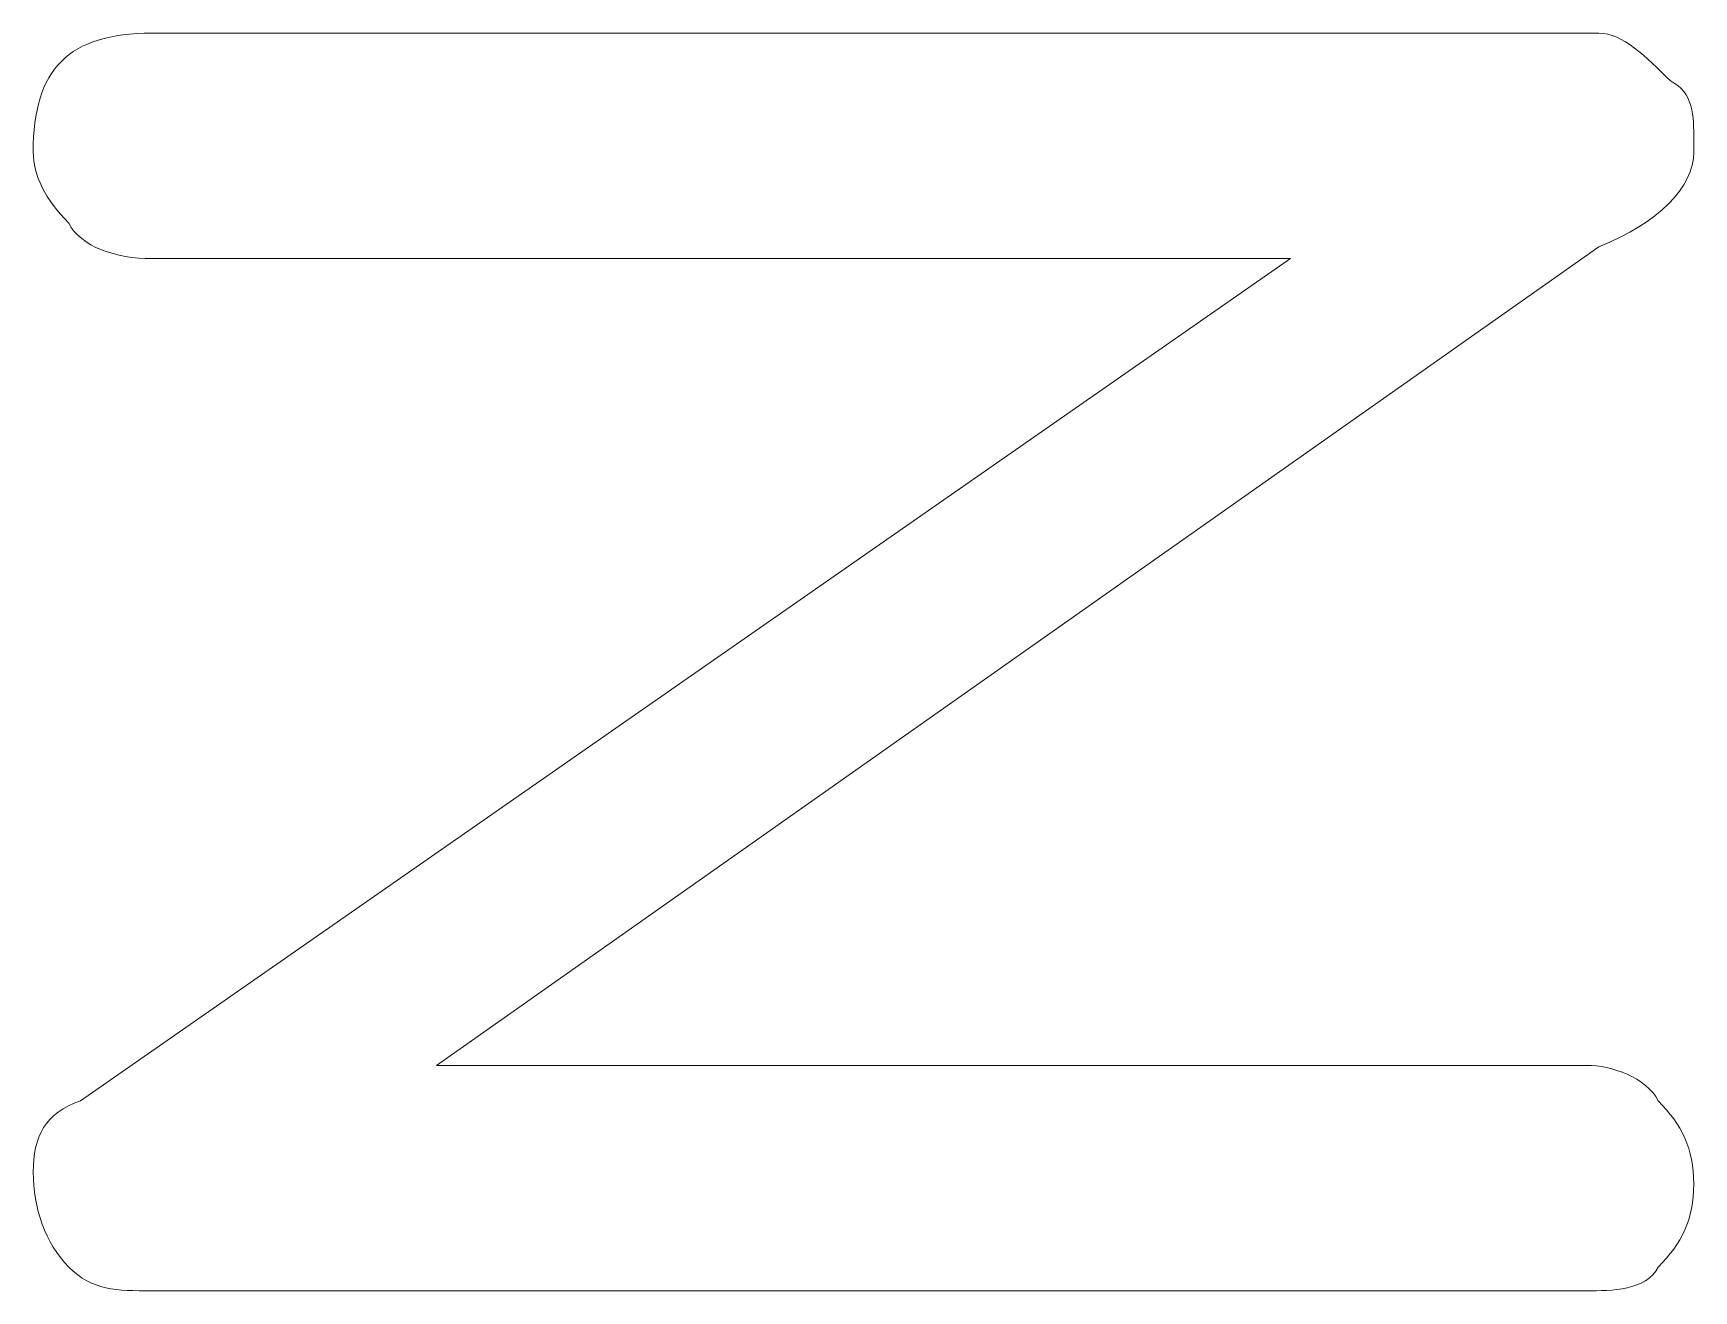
# Model space of a CAD drawing. Header units: inches. Extents: x -1525 to 612, y 0 to 1008.
# Drawn here: x 524.64 to 533.04, y 885.9 to 892.26 of the extents above; entities that cross this region are included whole.
import ezdxf

# ---------------------------------------------------------------- set-up
doc = ezdxf.new("R2010")
doc.units = ezdxf.units.IN
doc.header["$MEASUREMENT"] = 0
doc.layers.add('Layer 1', color=7, linetype='Continuous', lineweight=0)

# ---------------------------------------------------------------- blocks, each defined once
blk = doc.blocks.new('Block_33')
at = {"layer": 'Layer 1'}
blk.add_open_spline([(525.24, 892.2599), (525.24, 892.2599), (532.56, 892.2599), (532.56, 892.2599), (532.68, 892.2599), (532.8, 892.14), (532.92, 892.02), (533.04, 891.96), (533.04, 891.84), (533.04, 891.72), (533.04, 891.66), (533.04, 891.66), (533.04, 891.66), (533.04, 891.48), (532.86, 891.3), (532.56, 891.18), (532.56, 891.18), (526.68, 887.04), (526.68, 887.04), (526.68, 887.04), (532.5, 887.04), (532.5, 887.04), (532.62, 887.04), (532.8, 886.98), (532.86, 886.86), (532.98, 886.74), (533.04, 886.62), (533.04, 886.44), (533.04, 886.2599), (532.98, 886.14), (532.86, 886.02), (532.8, 885.9), (532.62, 885.9), (532.5, 885.9), (532.5, 885.9), (525.24, 885.9), (525.24, 885.9), (525.06, 885.9), (524.94, 885.9), (524.82, 886.02), (524.7, 886.14), (524.64, 886.32), (524.64, 886.5), (524.64, 886.68), (524.7, 886.8), (524.88, 886.86), (524.88, 886.86), (531, 891.12), (531, 891.12), (531, 891.12), (525.24, 891.12), (525.24, 891.12), (525.06, 891.12), (524.88, 891.18), (524.82, 891.3), (524.7, 891.42), (524.64, 891.54), (524.64, 891.66), (524.64, 892.08), (524.82, 892.2599), (525.24, 892.2599)], degree=3, knots=[0, 0, 0, 0, 1, 1, 1, 2, 2, 2, 3, 3, 3, 4, 4, 4, 5, 5, 5, 6, 6, 6, 7, 7, 7, 8, 8, 8, 9, 9, 9, 10, 10, 10, 11, 11, 11, 12, 12, 12, 13, 13, 13, 14, 14, 14, 15, 15, 15, 16, 16, 16, 17, 17, 17, 18, 18, 18, 19, 19, 19, 20, 20, 20, 20], dxfattribs=at)
blk = doc.blocks.new('Block_32')
at = {"layer": 'Layer 1'}
blk.add_blockref('Block_33', (0, 0), dxfattribs=at)

msp = doc.modelspace()

# ---------------------------------------------------------------- block references
at = {"layer": 'Layer 1'}
msp.add_blockref('Block_32', (0, 0), dxfattribs=at)

doc.saveas('drawing.dxf')
